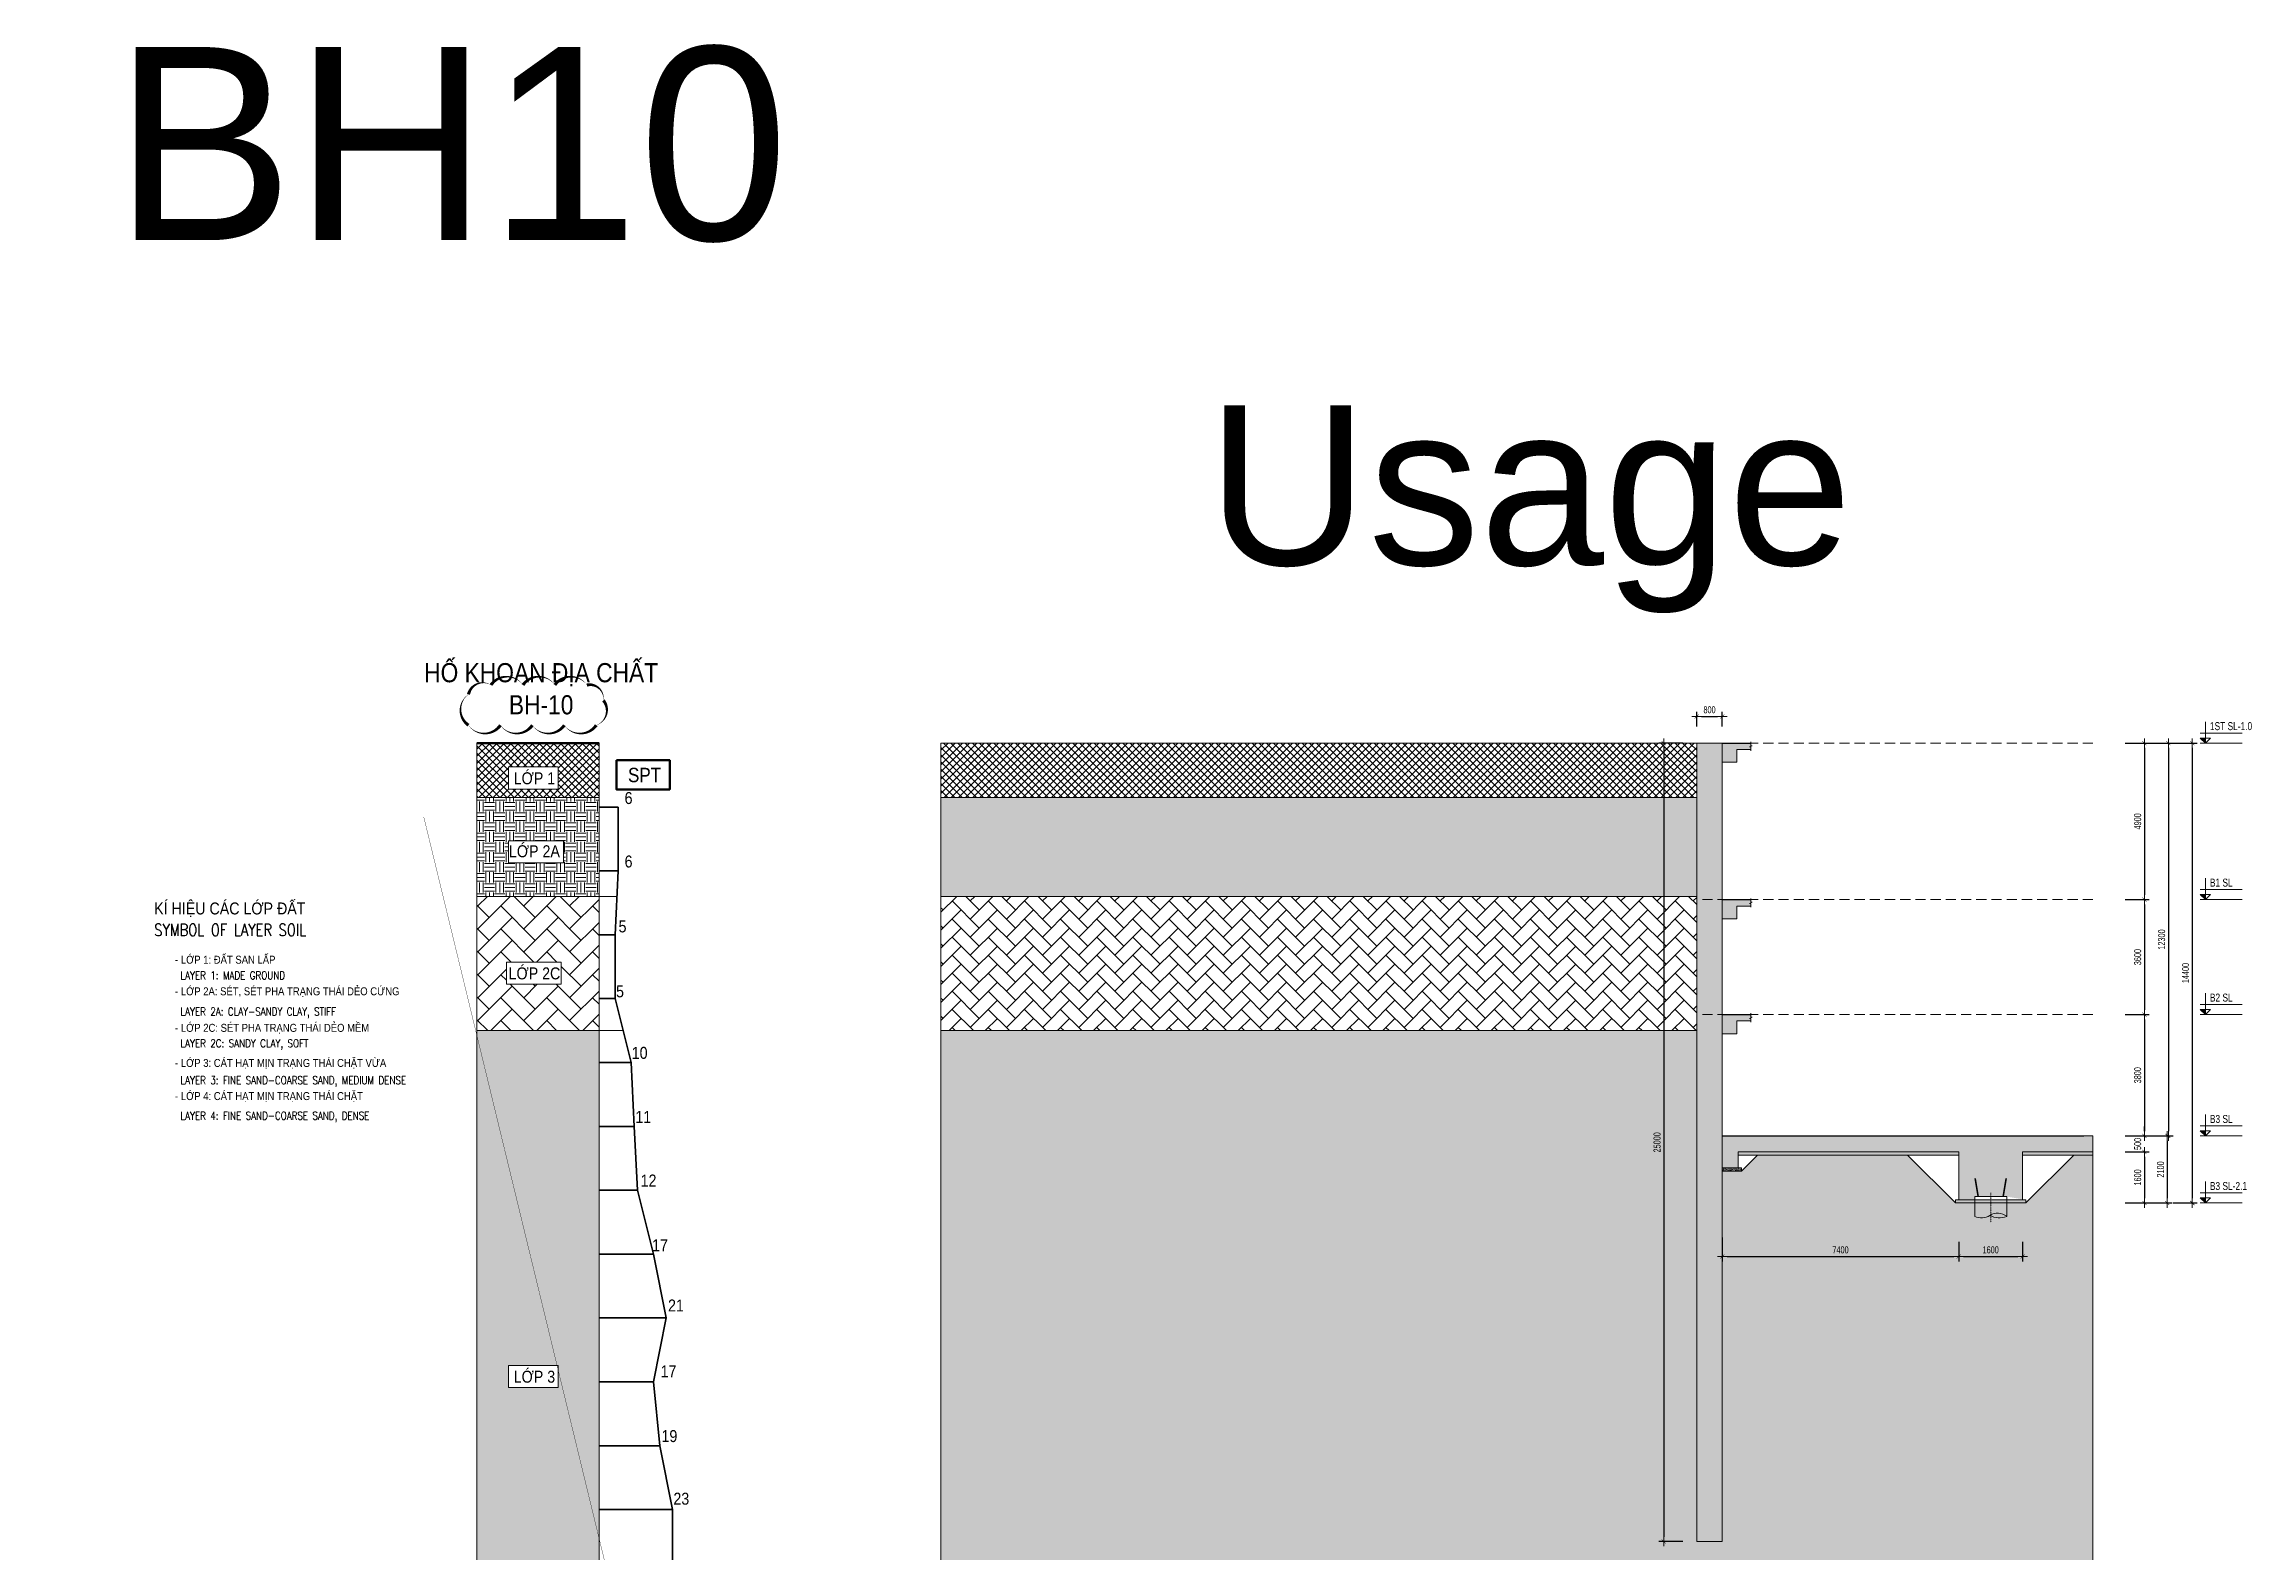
# Model space of a CAD drawing. Header units: millimetres. Extents: x -383953 to 676589, y -101685 to 196247.
# Drawn here: x 190989 to 260088, y 149035 to 196247 of the extents above; entities that cross this region are included whole.
import ezdxf
from ezdxf.enums import TextEntityAlignment as Align

# ---------------------------------------------------------------- set-up
doc = ezdxf.new("R2010")
doc.units = ezdxf.units.MM
doc.linetypes.add('CENTER2', pattern=[1.125, 0.75, -0.125, 0.125, -0.125])
doc.linetypes.add('HIDDEN', pattern=[9.525, 6.35, -3.175])
doc.layers.get('0').update_dxf_attribs({"lineweight": 20})
doc.layers.get('Defpoints').update_dxf_attribs({"color": 151, "lineweight": 9})
for name, color, linetype, lineweight in [('KC-TRUC', 5, 'CENTER2', 18), ('NDC_S_ANNO', 7, 'Continuous', 20), ('NDC_S_CONTINUOUS', 3, 'Continuous', 20), ('NDC_S_DIM', 1, 'Continuous', 15), ('NDC_S_ENG TEXT', 2, 'Continuous', 20), ('NDC_S_FOUNDATION NAME', 7, 'Continuous', 20), ('NDC_S_HATCH MATERIAL', 8, 'Continuous', 13), ('NDC_S_LEVEL TEXT', 7, 'Continuous', 20), ('NDC_S_REBAR', 4, 'Continuous', 35), ('NDC_S_SLAB', 2, 'Continuous', 20), ('NDC_S_TEXT SYMBOL', 7, 'Continuous', 20), ('NDC_S_VN TEXT', 7, 'Continuous', 20), ('NDC_S_VN TITLE', 6, 'Continuous', 35)]:
    doc.layers.add(name, color=color, linetype=linetype, lineweight=lineweight)
doc.layers.add('X-SEC-2$0$A-CON', color=2, linetype='Continuous')
doc.layers.add('건축', color=8, linetype='Continuous')
doc.styles.add('ARIAL', font='arial.ttf', dxfattribs={"width": 0.8})
doc.styles.add('NDC_ANNO', font='', dxfattribs={"width": 0.8})
doc.styles.add('NDC_ARIAL', font='arial.ttf', dxfattribs={"width": 0.85})
doc.styles.add('NDC_DIM', font='', dxfattribs={"width": 0.75})
doc.styles.add('NDC_EN TXT', font='romans.shx', dxfattribs={"width": 0.8})
doc.styles.get('NDC_ANNO').set_extended_font_data('Dotum')
doc.styles.get('NDC_DIM').set_extended_font_data('Dotum')
doc.dimstyles.new('NDC_dim_100', dxfattribs={"dimscale": 100, "dimtxt": 2.2, "dimasz": 1.5, "dimexe": 1.5, "dimexo": 2.5, "dimgap": 1, "dimtad": 1, "dimdec": 0, "dimzin": 0, "dimdsep": 46, "dimtxsty": 'NDC_DIM', "dimblk": 'DIMMARK', "dimcen": 0.09, "dimdle": 1.2, "dimclrd": 1, "dimclre": 1, "dimclrt": 3, "dimadec": 0, "dimazin": 0, "dimtfac": 1, "dimtdec": 0, "dimtix": 1, "dimtofl": 0, "dimtmove": 0, "dimatfit": 3, "dimfxl": 6, "dimfxlon": 1, "dimtolj": 1, "dimtzin": 0, "dimarcsym": 0})

# ---------------------------------------------------------------- blocks, each defined once
blk = doc.blocks.new('DIMMARK')
at = {"layer": 'NDC_S_DIM', "color": 1}
blk.add_line((-1.5, 0), (1, 0), dxfattribs=at)
at = {"layer": 'NDC_S_DIM', "color": 2, "const_width": 0.1}
blk.add_lwpolyline([(-0.42, -0.42), (0.42, 0.42)], dxfattribs=at)
blk = doc.blocks.new('*D408')
at = {"layer": 'Defpoints', "color": 0, "ltscale": 100, "transparency": 16777216}
for p in [(255806, 169459), (255806, 165859), (256725, 165859, 0)]:
    blk.add_point(p, dxfattribs=at)
at = {"layer": 'NDC_S_CONTINUOUS', "color": 1, "lineweight": -2, "ltscale": 100, "transparency": 16777216}
for p, q in [((256125, 169459, 0), (256875, 169459, 0)), ((256725, 169309, 0), (256725, 166009, 0)), ((256125, 165859, 0), (256875, 165859, 0))]:
    blk.add_line(p, q, dxfattribs=at)
at = {"layer": 'NDC_S_CONTINUOUS', "color": 1, "lineweight": -2, "ltscale": 100, "transparency": 16777216, "xscale": 150, "yscale": 150, "zscale": 150}
for p, rotation in [((256725, 169459, 0), 90), ((256725, 165859, 0), 270)]:
    blk.add_blockref('DIMMARK', p, dxfattribs=dict(at, rotation=rotation))
at = {"layer": 'NDC_S_CONTINUOUS', "color": 3, "ltscale": 100, "transparency": 16777216, "insert": (256515, 167659, 0), "char_height": 220, "attachment_point": 5, "rotation": 90, "style": 'NDC_DIM'}
blk.add_mtext('\\A1;3600', dxfattribs=at)
blk = doc.blocks.new('*D409')
at = {"layer": 'Defpoints', "color": 0, "ltscale": 100, "transparency": 16777216}
for p in [(255806, 165859), (255806, 162059), (256725, 162059, 0)]:
    blk.add_point(p, dxfattribs=at)
at = {"layer": 'NDC_S_CONTINUOUS', "color": 1, "lineweight": -2, "ltscale": 100, "transparency": 16777216}
for p, q in [((256125, 165859, 0), (256875, 165859, 0)), ((256725, 165709, 0), (256725, 162209, 0)), ((256125, 162059, 0), (256875, 162059, 0))]:
    blk.add_line(p, q, dxfattribs=at)
at = {"layer": 'NDC_S_CONTINUOUS', "color": 1, "lineweight": -2, "ltscale": 100, "transparency": 16777216, "xscale": 150, "yscale": 150, "zscale": 150}
for p, rotation in [((256725, 165859, 0), 90), ((256725, 162059, 0), 270)]:
    blk.add_blockref('DIMMARK', p, dxfattribs=dict(at, rotation=rotation))
at = {"layer": 'NDC_S_CONTINUOUS', "color": 3, "ltscale": 100, "transparency": 16777216, "insert": (256515, 163959, 0), "char_height": 220, "attachment_point": 5, "rotation": 90, "style": 'NDC_DIM'}
blk.add_mtext('\\A1;3800', dxfattribs=at)
blk = doc.blocks.new('*D410')
at = {"layer": 'Defpoints', "color": 0, "ltscale": 100, "transparency": 16777216}
for p in [(255806, 162059), (255806, 161559), (256725, 161559)]:
    blk.add_point(p, dxfattribs=at)
at = {"layer": 'NDC_S_CONTINUOUS', "color": 1, "lineweight": -2, "ltscale": 100, "transparency": 16777216}
for p, q in [((256125, 162059), (256875, 162059)), ((256725, 162209), (256725, 162359)), ((256125, 161559), (256875, 161559)), ((256725, 161409), (256725, 161259))]:
    blk.add_line(p, q, dxfattribs=at)
at = {"layer": 'NDC_S_CONTINUOUS', "color": 1, "lineweight": -2, "ltscale": 100, "transparency": 16777216, "xscale": 150, "yscale": 150, "zscale": 150}
for p, rotation in [((256725, 162059), 270), ((256725, 161559), 90)]:
    blk.add_blockref('DIMMARK', p, dxfattribs=dict(at, rotation=rotation))
at = {"layer": 'NDC_S_CONTINUOUS', "color": 3, "ltscale": 100, "transparency": 16777216, "insert": (256515, 161809), "char_height": 220, "attachment_point": 5, "rotation": 90, "style": 'NDC_DIM'}
blk.add_mtext('\\A1;500', dxfattribs=at)
blk = doc.blocks.new('kata_block_CT')
at = {"layer": 'NDC_S_ANNO'}
blk.add_hatch(color=3, dxfattribs=at).paths.add_polyline_path([(0, 1.6), (-1.61, 1.6), (0, 0)])
at = {"layer": 'NDC_S_ANNO', "ltscale": 50}
h = blk.add_hatch(dxfattribs=at)
h.set_pattern_fill('ANSI31', color=256, scale=1.406, style=0)
h.paths.add_polyline_path([(0, 1.6), (0, 0), (1.61, 1.6)])
for p, q in [((11.56, 0), (-1.64, 0)), ((-1.59, 3.14), (11.47, 3.14))]:
    blk.add_line(p, q, dxfattribs=at)
at = {"layer": 'NDC_S_ANNO', "color": 8, "ltscale": 50}
blk.add_lwpolyline([(0, 0), (-1.61, 1.6), (0, 1.6)], dxfattribs=at)
at = {"layer": 'NDC_S_ANNO', "ltscale": 50}
for points in [[(0, 0), (-1.61, 1.6), (0, 1.6)], [(0, 6.69), (0, 0)], [(0, 0), (1.61, 1.6), (0, 1.6)]]:
    blk.add_lwpolyline(points, dxfattribs=at)
at = {"layer": 'NDC_S_TEXT SYMBOL', "color": 3, "style": 'NDC_ANNO', "width": 0.8}
blk.add_attdef('CT', (1.41, 4.07), '', height=2.5, dxfattribs=at)
blk = doc.blocks.new('*D411')
at = {"layer": 'Defpoints', "color": 0, "ltscale": 100, "transparency": 16777216}
for p in [(255806, 174359), (255806, 169459), (256725, 169459)]:
    blk.add_point(p, dxfattribs=at)
at = {"layer": 'NDC_S_CONTINUOUS', "color": 1, "lineweight": -2, "ltscale": 100, "transparency": 16777216}
for p, q in [((256125, 174359), (256875, 174359)), ((256725, 174209), (256725, 169609)), ((256125, 169459), (256875, 169459))]:
    blk.add_line(p, q, dxfattribs=at)
at = {"layer": 'NDC_S_CONTINUOUS', "color": 1, "lineweight": -2, "ltscale": 100, "transparency": 16777216, "xscale": 150, "yscale": 150, "zscale": 150}
for p, rotation in [((256725, 174359), 90), ((256725, 169459), 270)]:
    blk.add_blockref('DIMMARK', p, dxfattribs=dict(at, rotation=rotation))
at = {"layer": 'NDC_S_CONTINUOUS', "color": 3, "ltscale": 100, "transparency": 16777216, "insert": (256515, 171909), "char_height": 220, "attachment_point": 5, "rotation": 90, "style": 'NDC_DIM'}
blk.add_mtext('\\A1;4900', dxfattribs=at)
blk = doc.blocks.new('*D412')
at = {"layer": 'Defpoints', "color": 0, "ltscale": 100, "transparency": 16777216}
for p in [(255806, 174359), (255806, 162059), (257475, 162059)]:
    blk.add_point(p, dxfattribs=at)
at = {"layer": 'NDC_S_CONTINUOUS', "color": 1, "lineweight": -2, "ltscale": 100, "transparency": 16777216}
for p, q in [((256875, 174359), (257625, 174359)), ((257475, 174209), (257475, 162209)), ((256875, 162059), (257625, 162059))]:
    blk.add_line(p, q, dxfattribs=at)
at = {"layer": 'NDC_S_CONTINUOUS', "color": 1, "lineweight": -2, "ltscale": 100, "transparency": 16777216, "xscale": 150, "yscale": 150, "zscale": 150}
for p, rotation in [((257475, 174359), 90), ((257475, 162059), 270)]:
    blk.add_blockref('DIMMARK', p, dxfattribs=dict(at, rotation=rotation))
at = {"layer": 'NDC_S_CONTINUOUS', "color": 3, "ltscale": 100, "transparency": 16777216, "insert": (257265, 168209), "char_height": 220, "attachment_point": 5, "rotation": 90, "style": 'NDC_DIM'}
blk.add_mtext('\\A1;12300', dxfattribs=at)
blk = doc.blocks.new('*D413')
at = {"layer": 'Defpoints', "color": 0, "ltscale": 100, "transparency": 16777216}
for p in [(255806, 161559), (255806, 159959), (256725, 159959)]:
    blk.add_point(p, dxfattribs=at)
at = {"layer": 'NDC_S_CONTINUOUS', "color": 1, "lineweight": -2, "ltscale": 100, "transparency": 16777216}
for p, q in [((256125, 161559), (256875, 161559)), ((256725, 161409), (256725, 160109)), ((256125, 159959), (256875, 159959))]:
    blk.add_line(p, q, dxfattribs=at)
at = {"layer": 'NDC_S_CONTINUOUS', "color": 1, "lineweight": -2, "ltscale": 100, "transparency": 16777216, "xscale": 150, "yscale": 150, "zscale": 150}
for p, rotation in [((256725, 161559), 90), ((256725, 159959), 270)]:
    blk.add_blockref('DIMMARK', p, dxfattribs=dict(at, rotation=rotation))
at = {"layer": 'NDC_S_CONTINUOUS', "color": 3, "ltscale": 100, "transparency": 16777216, "insert": (256515, 160759), "char_height": 220, "attachment_point": 5, "rotation": 90, "style": 'NDC_DIM'}
blk.add_mtext('\\A1;1600', dxfattribs=at)
blk = doc.blocks.new('*D414')
at = {"layer": 'Defpoints', "color": 0, "ltscale": 100, "transparency": 16777216}
for p in [(255806, 162059), (255806, 159959), (257441, 159959)]:
    blk.add_point(p, dxfattribs=at)
at = {"layer": 'NDC_S_CONTINUOUS', "color": 1, "lineweight": -2, "ltscale": 100, "transparency": 16777216}
for p, q in [((256841, 162059), (257591, 162059)), ((257441, 161909), (257441, 160109)), ((256841, 159959), (257591, 159959))]:
    blk.add_line(p, q, dxfattribs=at)
at = {"layer": 'NDC_S_CONTINUOUS', "color": 1, "lineweight": -2, "ltscale": 100, "transparency": 16777216, "xscale": 150, "yscale": 150, "zscale": 150}
for p, rotation in [((257441, 162059), 90), ((257441, 159959), 270)]:
    blk.add_blockref('DIMMARK', p, dxfattribs=dict(at, rotation=rotation))
at = {"layer": 'NDC_S_CONTINUOUS', "color": 3, "ltscale": 100, "transparency": 16777216, "insert": (257231, 161009), "char_height": 220, "attachment_point": 5, "rotation": 90, "style": 'NDC_DIM'}
blk.add_mtext('\\A1;2100', dxfattribs=at)
blk = doc.blocks.new('*D415')
at = {"layer": 'Defpoints', "color": 0, "ltscale": 100, "transparency": 16777216}
for p in [(242714, 174359), (241682, 149359), (242714, 149359)]:
    blk.add_point(p, dxfattribs=at)
at = {"layer": 'NDC_S_CONTINUOUS', "color": 1, "lineweight": -2, "ltscale": 100, "transparency": 16777216}
for p, q in [((242282, 174359), (241532, 174359)), ((241682, 174209), (241682, 149509)), ((242282, 149359), (241532, 149359))]:
    blk.add_line(p, q, dxfattribs=at)
at = {"layer": 'NDC_S_CONTINUOUS', "color": 1, "lineweight": -2, "ltscale": 100, "transparency": 16777216, "xscale": 150, "yscale": 150, "zscale": 150}
for p, rotation in [((241682, 174359), 90), ((241682, 149359), 270)]:
    blk.add_blockref('DIMMARK', p, dxfattribs=dict(at, rotation=rotation))
at = {"layer": 'NDC_S_CONTINUOUS', "color": 3, "ltscale": 100, "transparency": 16777216, "insert": (241472, 161859), "char_height": 220, "attachment_point": 5, "rotation": 90, "style": 'NDC_DIM'}
blk.add_mtext('\\A1;25000', dxfattribs=at)
blk = doc.blocks.new('*D416')
at = {"layer": 'Defpoints', "color": 0, "ltscale": 100, "transparency": 16777216}
for p in [(243514, 175193), (242714, 174627), (243514, 174627)]:
    blk.add_point(p, dxfattribs=at)
at = {"layer": 'NDC_S_CONTINUOUS', "color": 1, "lineweight": -2, "ltscale": 100, "transparency": 16777216}
for p, q in [((242714, 174877), (242714, 175343)), ((242864, 175193), (243364, 175193)), ((243514, 174877), (243514, 175343))]:
    blk.add_line(p, q, dxfattribs=at)
at = {"layer": 'NDC_S_CONTINUOUS', "color": 1, "lineweight": -2, "ltscale": 100, "transparency": 16777216, "xscale": 150, "yscale": 150, "zscale": 150, "rotation": 180}
blk.add_blockref('DIMMARK', (242714, 175193), dxfattribs=at)
at = {"layer": 'NDC_S_CONTINUOUS', "color": 1, "lineweight": -2, "ltscale": 100, "transparency": 16777216, "xscale": 150, "yscale": 150, "zscale": 150}
blk.add_blockref('DIMMARK', (243514, 175193), dxfattribs=at)
at = {"layer": 'NDC_S_CONTINUOUS', "color": 3, "ltscale": 100, "transparency": 16777216, "insert": (243114, 175403), "char_height": 220, "attachment_point": 5, "style": 'NDC_DIM'}
blk.add_mtext('\\A1;800', dxfattribs=at)
blk = doc.blocks.new('*D417')
at = {"layer": 'Defpoints', "color": 0, "ltscale": 100, "transparency": 16777216}
for p in [(243514, 159498), (250914, 158998), (250914, 158281)]:
    blk.add_point(p, dxfattribs=at)
at = {"layer": 'NDC_S_CONTINUOUS', "color": 1, "lineweight": -2, "ltscale": 100, "transparency": 16777216}
for p, q in [((243514, 158881), (243514, 158131)), ((243664, 158281), (250764, 158281)), ((250914, 158748), (250914, 158131))]:
    blk.add_line(p, q, dxfattribs=at)
at = {"layer": 'NDC_S_CONTINUOUS', "color": 1, "lineweight": -2, "ltscale": 100, "transparency": 16777216, "xscale": 150, "yscale": 150, "zscale": 150, "rotation": 180}
blk.add_blockref('DIMMARK', (243514, 158281), dxfattribs=at)
at = {"layer": 'NDC_S_CONTINUOUS', "color": 1, "lineweight": -2, "ltscale": 100, "transparency": 16777216, "xscale": 150, "yscale": 150, "zscale": 150}
blk.add_blockref('DIMMARK', (250914, 158281), dxfattribs=at)
at = {"layer": 'NDC_S_CONTINUOUS', "color": 3, "ltscale": 100, "transparency": 16777216, "insert": (247214, 158491), "char_height": 220, "attachment_point": 5, "style": 'NDC_DIM'}
blk.add_mtext('\\A1;7400', dxfattribs=at)
blk = doc.blocks.new('*D418')
at = {"layer": 'Defpoints', "color": 0, "ltscale": 100, "transparency": 16777216}
for p in [(250914, 158998), (252914, 158998), (252914, 158281)]:
    blk.add_point(p, dxfattribs=at)
at = {"layer": 'NDC_S_CONTINUOUS', "color": 1, "lineweight": -2, "ltscale": 100, "transparency": 16777216}
for p, q in [((250914, 158748), (250914, 158131)), ((251064, 158281), (252764, 158281)), ((252914, 158748), (252914, 158131))]:
    blk.add_line(p, q, dxfattribs=at)
at = {"layer": 'NDC_S_CONTINUOUS', "color": 1, "lineweight": -2, "ltscale": 100, "transparency": 16777216, "xscale": 150, "yscale": 150, "zscale": 150, "rotation": 180}
blk.add_blockref('DIMMARK', (250914, 158281), dxfattribs=at)
at = {"layer": 'NDC_S_CONTINUOUS', "color": 1, "lineweight": -2, "ltscale": 100, "transparency": 16777216, "xscale": 150, "yscale": 150, "zscale": 150}
blk.add_blockref('DIMMARK', (252914, 158281), dxfattribs=at)
at = {"layer": 'NDC_S_CONTINUOUS', "color": 3, "ltscale": 100, "transparency": 16777216, "insert": (251914, 158491), "char_height": 220, "attachment_point": 5, "style": 'NDC_DIM'}
blk.add_mtext('\\A1;1600', dxfattribs=at)
blk = doc.blocks.new('*D419')
at = {"layer": 'Defpoints', "color": 0, "ltscale": 100, "transparency": 16777216}
for p in [(255806, 174359), (255806, 159959), (258225, 159959)]:
    blk.add_point(p, dxfattribs=at)
at = {"layer": 'NDC_S_CONTINUOUS', "color": 1, "lineweight": -2, "ltscale": 100, "transparency": 16777216}
for p, q in [((257625, 174359), (258375, 174359)), ((258225, 174209), (258225, 160109)), ((257625, 159959), (258375, 159959))]:
    blk.add_line(p, q, dxfattribs=at)
at = {"layer": 'NDC_S_CONTINUOUS', "color": 1, "lineweight": -2, "ltscale": 100, "transparency": 16777216, "xscale": 150, "yscale": 150, "zscale": 150}
for p, rotation in [((258225, 174359), 90), ((258225, 159959), 270)]:
    blk.add_blockref('DIMMARK', p, dxfattribs=dict(at, rotation=rotation))
at = {"layer": 'NDC_S_CONTINUOUS', "color": 3, "ltscale": 100, "transparency": 16777216, "insert": (258015, 167159), "char_height": 220, "attachment_point": 5, "rotation": 90, "style": 'NDC_DIM'}
blk.add_mtext('\\A1;14400', dxfattribs=at)
blk = doc.blocks.new('*U353')
at = {"layer": 'KC-TRUC', "ltscale": 0.05}
blk.add_line((0, 264), (0, -1027), dxfattribs=at)
at = {"layer": 'NDC_S_HATCH MATERIAL'}
blk.add_lwpolyline([(700, -766), (700, 99), (-700, 99), (-700, -766)], dxfattribs=at)
for centre, major_axis, start_param, end_param in [((-405, -131), (-495, 495), 1.921341, 2.912184), ((303, -1269), (-454, 454), -1.452433, -0.227584), ((376, 67), (632, 632), 3.446929, 4.297833)]:
    blk.add_ellipse(centre, major_axis=major_axis, ratio=1, start_param=start_param, end_param=end_param, dxfattribs=at)
at = {"layer": 'NDC_S_REBAR', "linetype": 'HIDDEN', "ltscale": 200}
for p, q in [((-682, 889), (-550, 100)), ((550, 100), (682, 889))]:
    blk.add_line(p, q, dxfattribs=at)

msp = doc.modelspace()

# ---------------------------------------------------------------- hatches: boundary and pattern name
at = {"layer": 'NDC_S_HATCH MATERIAL'}
h = msp.add_hatch(dxfattribs=at)
h.set_pattern_fill('ANSI37', color=256, scale=50)
h.set_pattern_definition([(45, (375545.89, 440823.3), (-112.2532, 112.2532), []), (135, (375545.89, 440823.3), (-112.2532, -112.2532), [])])
h.paths.add_polyline_path([(204534.8, 174358.8), (204534.8, 172658.8), (208358.4, 172658.8), (208358.4, 174358.8)])
h.paths.add_polyline_path([(205520.2, 173612.3), (207077, 173612.3), (207077, 172919.6), (205520.2, 172919.6)], flags=16)
h.paths.add_polyline_path([(205566.9, 172947.3), (207102.8, 172947.3), (207102.8, 173661.3), (205566.9, 173661.3)], flags=24)
h = msp.add_hatch(dxfattribs=at)
h.set_pattern_fill('ANSI37', color=256, scale=50)
h.set_pattern_definition([(45, (212365.18, 433031.87), (-112.2532, 112.2532), []), (135, (212365.18, 433031.87), (-112.2532, -112.2532), [])])
h.paths.add_polyline_path([(219057.7, 174358.8), (219057.7, 172658.7), (242714.4, 172658.7), (242714.4, 174358.8)])
h = msp.add_hatch(dxfattribs=at)
h.set_pattern_fill('BT-01', color=256, scale=50, pattern_type=2)
h.set_pattern_definition([(50, (274280.18, -757207.56), (358.63009, -31.37607), [37.5, -412.5]), (355, (274280.18, -757207.56), (-69.37567, 376.09607), [30, -330]), (100.4514, (274310.06, -757210.17), (289.25469, 344.71977), [31.8701, -350.57106]), (46.1842, (274280.18, -757107.56), (533.62052, -82.7595), [56.25, -618.75]), (96.6356, (274324.64, -757114.45), (467.33135, 487.05894), [47.80514, -525.8565]), (351.1842, (274280.2, -757107.56), (467.33097, 487.0593), [45, -495]), (21, (274330.18, -757132.56), (298.45353, -201.309445), [37.5, -412.5]), (326, (274330.18, -757132.56), (121.65767, 362.57502), [30, -330]), (71.4514, (274355.05, -757149.33), (420.11131, 161.26525), [31.8701, -350.57106]), (37.5, (274280.18, -757207.56), (6.079928, 166.446927), [0, -326, 0, -335, 0, -331.25]), (7.5, (274280.18, -757207.56), (131.53477, 197.205856), [0, -191, 0, -318.5, 0, -126.25]), (327.5, (274168.68, -757207.56), (266.911218, -11.277436), [0, -125, 0, -390, 0, -517.5]), (317.5, (274118.68, -757207.56), (291.593085, 50.05249), [0, -162.5, 0, -259, 0, -367.5]), (45, (274280.18, -757207.56), (-150.26019, 150.26019), []), (45, (274280.18, -757146.3), (-150.26019, 150.26019), [])])
h.paths.add_polyline_path([(242714.4, 149358.8), (243514.4, 149358.8), (243514.4, 174358.8), (242714.4, 174358.8)])
h = msp.add_hatch(dxfattribs=at)
h.set_pattern_fill('BT-01', color=256, scale=50, pattern_type=2)
h.set_pattern_definition([(50, (223175.8, 433031.87), (358.6301, -31.37607), [37.5, -412.5]), (355, (223175.8, 433031.87), (-69.37567, 376.09607), [30, -330]), (100.4514, (223205.7, 433029.26), (289.2547, 344.71977), [31.8701, -350.57106]), (46.1842, (223175.8, 433131.87), (533.6205, -82.7595), [56.25, -618.75]), (96.6356, (223220.3, 433125), (467.3314, 487.0589), [47.8051, -525.8565]), (351.1842, (223175.8, 433131.87), (467.331, 487.0593), [45, -495]), (21, (223225.8, 433106.87), (298.45353, -201.30945), [37.5, -412.5]), (326, (223225.8, 433106.87), (121.65767, 362.575), [30, -330]), (71.4514, (223250.7, 433090.1), (420.1113, 161.26525), [31.8701, -350.57106]), (37.5, (223175.81, 433031.87), (6.07993, 166.446927), [0, -326, 0, -335, 0, -331.25]), (7.5, (223175.81, 433031.87), (131.53477, 197.20586), [0, -191, 0, -318.5, 0, -126.25]), (327.5, (223064.31, 433031.87), (266.91122, -11.277436), [0, -125, 0, -390, 0, -517.5]), (317.5, (223014.31, 433031.87), (291.59308, 50.0525), [0, -162.5, 0, -259, 0, -367.5]), (45, (223175.81, 433031.87), (-150.26019, 150.26019), []), (45, (223175.81, 433093.12), (-150.26019, 150.26019), [])])
h.paths.add_polyline_path([(243964.4, 169258.8), (244408.7, 169258.8), (244408.7, 169338.8), (244368.7, 169338.8), (244448.7, 169378.8), (244408.7, 169378.8), (244408.7, 169458.8), (243514.4, 169458.8), (243514.4, 168858.8), (243964.4, 168858.8)])
h.paths.add_polyline_path([(243964.4, 174158.8), (244408.7, 174158.8), (244408.7, 174238.8), (244368.7, 174238.8), (244448.7, 174278.8), (244408.7, 174278.8), (244408.7, 174358.8), (243514.4, 174358.8), (243514.4, 173758.8), (243964.4, 173758.8)])
h.paths.add_polyline_path([(243964.4, 165658.8), (244408.7, 165658.8), (244408.7, 165738.8), (244368.7, 165738.8), (244448.7, 165778.8), (244408.7, 165778.8), (244408.7, 165858.8), (243514.4, 165858.8), (243514.4, 165258.8), (243964.4, 165258.8)])
h = msp.add_hatch(dxfattribs=at)
h.set_pattern_fill('EARTH', color=256, scale=50, angle=90)
h.set_pattern_definition([(90, (375545.9, 440823.3), (-317.5, 317.5), [317.5, -317.5]), (90, (375426.83, 440823.3), (-317.5, 317.5), [317.5, -317.5]), (90, (375307.76, 440823.3), (-317.5, 317.5), [317.5, -317.5]), (180, (375268.08, 440862.98), (-317.5, -317.5), [317.5, -317.5]), (180, (375268.08, 440982.05), (-317.5, -317.5), [317.5, -317.5]), (180, (375268.08, 441101.1), (-317.5, -317.5), [317.5, -317.5])])
h.paths.add_polyline_path([(204534.8, 172658.8), (204534.8, 169558.8), (208358.4, 169558.8), (208358.4, 172658.8)])
h.paths.add_polyline_path([(207245.6, 171300.4), (207245.6, 170607.6), (205520.2, 170607.6), (205520.2, 171300.4)], flags=16)
h.paths.add_polyline_path([(205418.1, 170662), (207251.6, 170662), (207251.6, 171376.1), (205418.1, 171376.1)], flags=24)
h = msp.add_hatch(dxfattribs=at)
h.set_pattern_fill('EARTH', color=256, scale=50, angle=90)
h.set_pattern_definition([(90, (212365.18, 433031.87), (-317.5, 317.5), [317.5, -317.5]), (90, (212246.1, 433031.87), (-317.5, 317.5), [317.5, -317.5]), (90, (212127.05, 433031.87), (-317.5, 317.5), [317.5, -317.5]), (180, (212087.36, 433071.56), (-317.5, -317.5), [317.5, -317.5]), (180, (212087.36, 433190.62), (-317.5, -317.5), [317.5, -317.5]), (180, (212087.36, 433309.68), (-317.5, -317.5), [317.5, -317.5])])
h.paths.add_polyline_path([(219057.7, 172658.7), (219057.7, 169558.7), (242714.4, 169558.7), (242714.4, 172658.7)])
h = msp.add_hatch(dxfattribs=at)
h.set_pattern_fill('AR-HBONE', color=256, scale=5)
h.set_pattern_definition([(45, (375545.9, 440823.3), (0, 718.4205), [1524, -508]), (135, (375905.1, 441182.5), (7e-14, 718.4205), [1524, -508])])
h.paths.add_polyline_path([(204534.8, 169558.8), (204534.9, 165358.8), (208358.4, 165358.8), (208358.4, 169558.8)])
h.paths.add_polyline_path([(207174.2, 167502.9), (207174.2, 166810.2), (205454.8, 166810.2), (205454.8, 167502.9)], flags=16)
h.paths.add_polyline_path([(205406.1, 166837.8), (207263.5, 166837.8), (207263.5, 167551.9), (205406.1, 167551.9)], flags=24)
h = msp.add_hatch(dxfattribs=at)
h.set_pattern_fill('AR-HBONE', color=256, scale=100)
h.set_pattern_definition([(45, (274280.18, -758307.56), (0, 565.68542), [1200, -400]), (135, (274563, -758024.7), (4e-14, 565.68542), [1200, -400])])
h.paths.add_polyline_path([(242714.4, 169558.7), (219057.7, 169558.7), (219057.7, 165358.7), (242714.4, 165358.7)])
h = msp.add_hatch(dxfattribs=at)
h.set_pattern_fill('AR-SAND', color=256, scale=100)
h.set_pattern_definition([(37.5, (799700.11, -441558.42), (-6.299336, 192.682377), [0, -152, 0, -170, 0, -162.5]), (7.5, (799700.11, -441558.42), (176.97767, 282.21461), [0, -82, 0, -137, 0, -52.5]), (327.5, (799577.11, -441558.42), (311.414186, 0.565905), [0, -50, 0, -180, 0, -235]), (317.5, (799577.11, -441558.42), (300.61266, 87.76756), [0, -25, 0, -118, 0, -135])])
h.paths.add_polyline_path([(208358.4, 165358.8), (204534.8, 165358.8), (204534.8, 142358.8), (208358.4, 142358.8)])
h.paths.add_polyline_path([(207077, 154874.2), (207077, 154181.5), (205520.2, 154181.5), (205520.2, 154874.2)], flags=16)
h = msp.add_hatch(dxfattribs=at)
h.set_pattern_fill('AR-SAND', color=256, scale=15)
h.set_pattern_definition([(37.5, (212365.2, 433031.9), (-24.0005, 734.1199), [0, -579.12, 0, -647.7, 0, -619.125]), (7.5, (212365.2, 433031.9), (674.285, 1075.2377), [0, -312.42, 0, -521.97, 0, -200.025]), (327.5, (211896.55, 433031.9), (1186.4886, 2.1558), [0, -190.5, 0, -685.8, 0, -895.35]), (317.5, (211896.5, 433031.9), (1145.3347, 334.394), [0, -95.25, 0, -449.58, 0, -514.35])])
h.paths.add_polyline_path([(255114.4, 143787.8), (255114.4, 161458.8), (254514.4, 161458.8), (253014.4, 159958.8), (250814.4, 159958.8), (249314.4, 161458.8), (244614.4, 161458.8), (244114.4, 160958.8), (243514.4, 160958.8), (243514.4, 149358.8), (242714.4, 149358.8), (242714.4, 165358.7), (219057.7, 165358.7), (219057.7, 143787.8)])
h = msp.add_hatch(dxfattribs=at)
h.set_pattern_fill('BT-01', color=256, scale=50, pattern_type=2)
h.set_pattern_definition([(50, (290161.8, 433031.87), (358.6301, -31.37607), [37.5, -412.5]), (355, (290161.8, 433031.87), (-69.37567, 376.09607), [30, -330]), (100.4514, (290191.7, 433029.26), (289.2547, 344.71977), [31.8701, -350.57106]), (46.1842, (290161.8, 433131.87), (533.6205, -82.7595), [56.25, -618.75]), (96.6356, (290206.3, 433125), (467.3314, 487.0589), [47.8051, -525.8565]), (351.1842, (290161.8, 433131.87), (467.331, 487.0593), [45, -495]), (21, (290211.8, 433106.87), (298.45353, -201.30945), [37.5, -412.5]), (326, (290211.8, 433106.87), (121.65767, 362.575), [30, -330]), (71.4514, (290236.7, 433090.1), (420.1113, 161.26525), [31.8701, -350.57106]), (37.5, (290161.81, 433031.87), (6.07993, 166.446927), [0, -326, 0, -335, 0, -331.25]), (7.5, (290161.81, 433031.87), (131.53477, 197.20586), [0, -191, 0, -318.5, 0, -126.25]), (327.5, (290050.31, 433031.87), (266.91122, -11.277436), [0, -125, 0, -390, 0, -517.5]), (317.5, (290000.31, 433031.87), (291.59308, 50.0525), [0, -162.5, 0, -259, 0, -367.5]), (45, (290161.81, 433031.87), (-150.26019, 150.26019), []), (45, (290161.81, 433093.12), (-150.26019, 150.26019), [])])
h.paths.add_polyline_path([(243514.4, 162058.8), (243514.4, 161058.8), (244014.4, 161058.8), (244014.4, 161558.8), (250914.4, 161558.8), (250914.4, 160058.8), (251414.4, 160058.8), (251414.4, 160158.8), (252414.4, 160158.8), (252914.4, 160075.5), (252914.4, 161558.8), (255114.4, 161558.8), (255114.4, 162058.8), (252538.8, 162058.8)])
h.paths.add_polyline_path([(246565, 162041.6), (246565, 162575.9), (246235, 162575.9), (246235, 162041.6)], flags=9)
h = msp.add_hatch(dxfattribs=at)
h.set_pattern_fill('AR-SAND', color=256, scale=0.5)
h.set_pattern_definition([(37.5, (-291154.946, 432831.871), (-0.80001565, 24.47066187), [0, -19.304, 0, -21.59, 0, -20.6375]), (7.5, (-291154.946, 432831.87), (22.4761642, 35.841255), [0, -10.414, 0, -17.399, 0, -6.6675]), (327.5, (-291170.567, 432831.871), (39.5496185, 0.0718592), [0, -6.35, 0, -22.86, 0, -29.845]), (317.5, (-291170.567, 432831.87), (38.1778226, 11.1464662), [0, -3.175, 0, -14.986, 0, -17.145])])
h.paths.add_polyline_path([(244114.4, 161058.8), (244014.4, 161058.8), (243514.4, 161058.8), (243514.4, 160958.8), (244114.4, 160958.8)])
h = msp.add_hatch(dxfattribs=at)
h.set_pattern_fill('AR-SAND', color=256, scale=0.5)
h.set_pattern_definition([(37.5, (212365.176, 433031.871), (-0.8000156, 24.4706619), [0, -19.304, 0, -21.59, 0, -20.6375]), (7.5, (212365.176, 433031.87), (22.476164, 35.841255), [0, -10.414, 0, -17.399, 0, -6.6675]), (327.5, (212349.555, 433031.871), (39.5496185, 0.0718592), [0, -6.35, 0, -22.86, 0, -29.845]), (317.5, (212349.555, 433031.87), (38.1778226, 11.146466), [0, -3.175, 0, -14.986, 0, -17.145])])
h.paths.add_polyline_path([(250914.4, 161558.8), (244014.4, 161558.8), (244014.4, 161458.8), (249814.4, 161458.8), (250914.4, 161458.8)])
h.paths.add_polyline_path([(255114.4, 161558.8), (252914.4, 161558.8), (252914.4, 161458.8), (254238.8, 161458.8), (255114.4, 161458.8)])
h.paths.add_polyline_path([(253014.4, 160058.8), (250914.4, 160058.8), (250814.4, 160058.8), (250814.4, 159958.8), (253014.4, 159958.8)])

# ---------------------------------------------------------------- linework, layer by layer
at = {"layer": 'NDC_S_CONTINUOUS'}
for p, q in [((204535.4, 131158.9), (204534.8, 174358.9)), ((204534.8, 130858.8), (204534.8, 174358.9)), ((204534.8, 130858.9), (204534.8, 174358.9)), ((208358.4, 130858.8), (208358.4, 174358.8)), ((242714.4, 174358.8), (219057.7, 174358.8)), ((219057.7, 174358.8), (219057.7, 143787.8)), ((208358.4, 172658.8), (204534.8, 172658.8)), ((219057.7, 172658.7), (242714.4, 172658.7)), ((208358.4, 169558.8), (204534.8, 169558.8)), ((208358.4, 169558.8), (204534.8, 169558.8)), ((219057.7, 169558.7), (242714.4, 169558.7)), ((208358.4, 165358.8), (204534.8, 165358.8)), ((208358.4, 165358.8), (204534.8, 165358.8)), ((219057.7, 165358.7), (242714.4, 165358.7)), ((255114.4, 162058.8), (255114.4, 143787.8))]:
    msp.add_line(p, q, dxfattribs=at)
at = {"layer": 'NDC_S_CONTINUOUS', "lineweight": 100}
msp.add_line((204534.8, 174358.9), (208358.4, 174358.8), dxfattribs=at)
at = {"layer": 'NDC_S_CONTINUOUS', "color": 1}
for points in [[(244408.7, 174118.8), (244408.7, 174238.8), (244368.7, 174238.8), (244448.7, 174278.8), (244408.7, 174278.8), (244408.7, 174398.8)], [(244408.7, 165618.8), (244408.7, 165738.8), (244368.7, 165738.8), (244448.7, 165778.8), (244408.7, 165778.8), (244408.7, 165898.8)]]:
    msp.add_lwpolyline(points, dxfattribs=at)
at = {"layer": 'NDC_S_CONTINUOUS', "lineweight": 100}
msp.add_lwpolyline([(208899.5, 173823.1), (210569.9, 173823.1), (210569.9, 172911.1), (208899.5, 172911.1)], close=True, dxfattribs=at)
at = {"layer": 'NDC_S_CONTINUOUS', "color": 1, "elevation": 0}
msp.add_lwpolyline([(244408.7, 169218.8), (244408.7, 169338.8), (244368.7, 169338.8), (244448.7, 169378.8), (244408.7, 169378.8), (244408.7, 169498.8)], dxfattribs=at)
at = {"layer": 'NDC_S_DIM'}
msp.add_lwpolyline([(204270, 174920, 0, 100, 0.5205671), (205270, 174920, 0, 100, 0.5205671), (206270, 174920, 0, 100, 0.5205671), (207270, 174920, 0, 100, 0.5205671), (208270, 174920, 0, 100, 0.5205671), (208492.6, 175697.4, 0, 100, 0.5205671), (207974.5, 176179.3, 0, 100, 0.5205671), (206974.5, 176179.3, 0, 100, 0.5205671), (205974.5, 176179.3, 0, 100, 0.5205671), (204974.5, 176179.3, 0, 100, 0.5205671), (204270, 175883.8, 0, 100, 0.5205671)], format="xyseb", close=True, dxfattribs=at)
for points in [[(205520.2, 173612.3), (207077, 173612.3), (207077, 172919.6), (205520.2, 172919.6)], [(205520.2, 171300.4), (207245.6, 171300.4), (207245.6, 170607.6), (205520.2, 170607.6)], [(205454.8, 167502.9), (207174.2, 167502.9), (207174.2, 166810.2), (205454.8, 166810.2)], [(205520.2, 154874.2), (207077, 154874.2), (207077, 154181.5), (205520.2, 154181.5)]]:
    msp.add_lwpolyline(points, close=True, dxfattribs=at)
at = {"layer": 'NDC_S_DIM', "ltscale": 100, "const_width": 10}
msp.add_lwpolyline([(202870, 172050), (214590, 123800)], dxfattribs=at)
at = {"layer": 'NDC_S_ENG TEXT', "color": 1}
for p, q in [((208358.4, 169558.8), (208918.4, 169558.8)), ((208358.4, 165358.8), (209108.4, 165358.8))]:
    msp.add_line(p, q, dxfattribs=at)
at = {"layer": 'NDC_S_HATCH MATERIAL', "linetype": 'HIDDEN', "ltscale": 50}
for p, q in [((255114.4, 174358.8), (242714.4, 174358.8)), ((255114.4, 169458.8, 0), (242714.4, 169458.8, 0)), ((255114.4, 165858.8), (242714.4, 165858.8))]:
    msp.add_line(p, q, dxfattribs=at)
at = {"layer": 'NDC_S_REBAR', "color": 3}
for p, q in [((208358.4, 172358.8), (208958.4, 172358.8)), ((208958.4, 172358.8), (208958.4, 170358.8)), ((208358.4, 170358.8), (208958.4, 170358.8)), ((208958.4, 170358.8), (208858.4, 168358.8)), ((208358.4, 168358.8), (208858.4, 168358.8)), ((208858.4, 168358.8), (208858.4, 166358.8)), ((208358.4, 166358.8), (208858.4, 166358.8)), ((208858.4, 166358.8), (209358.4, 164358.8)), ((208358.4, 164358.8), (209358.4, 164358.8)), ((209358.4, 164358.8), (209458.4, 162358.8)), ((208358.4, 162358.8), (209458.4, 162358.8)), ((209458.4, 162358.8), (209558.4, 160358.8)), ((208358.4, 160358.8), (209558.4, 160358.8)), ((209558.4, 160358.8), (210058.4, 158358.8)), ((208358.4, 158358.8), (210058.4, 158358.8)), ((210058.4, 158358.8), (210458.4, 156358.8)), ((208358.4, 156358.8), (210458.4, 156358.8)), ((210458.4, 156358.8), (210058.4, 154358.8)), ((208358.4, 154358.8), (210058.4, 154358.8)), ((210058.4, 154358.8), (210258.4, 152358.8)), ((208358.4, 152358.8), (210258.4, 152358.8)), ((210258.4, 152358.8), (210658.4, 150358.8)), ((208358.4, 150358.8), (210658.4, 150358.8)), ((210658.4, 150358.8), (210658.4, 148358.8))]:
    msp.add_line(p, q, dxfattribs=at)
at = {"layer": 'NDC_S_SLAB', "ltscale": 500}
for p, q in [((243514.4, 174358.8), (244408.7, 174358.8)), ((243964.4, 174158.8), (244408.7, 174158.8)), ((243964.4, 174158.8), (243964.4, 173758.8)), ((243964.4, 173758.8), (243514.4, 173758.8)), ((243514.4, 169458.8, 0), (244408.7, 169458.8, 0)), ((243964.4, 168858.8, 0), (243514.4, 168858.8, 0)), ((243964.4, 169258.8, 0), (244408.7, 169258.8, 0)), ((243964.4, 169258.8, 0), (243964.4, 168858.8, 0)), ((243514.4, 165858.8), (244408.7, 165858.8)), ((243964.4, 165258.8), (243514.4, 165258.8)), ((243964.4, 165658.8), (244408.7, 165658.8)), ((243964.4, 165658.8), (243964.4, 165258.8)), ((243514.4, 162058.8), (252538.8, 162058.8)), ((244014.4, 161058.8), (243514.4, 161058.8)), ((244014.4, 161558.8), (250914.4, 161558.8)), ((252914.4, 161558.8), (255114.4, 161558.8)), ((244114.4, 160958.8), (243514.4, 160958.8))]:
    msp.add_line(p, q, dxfattribs=at)
at = {"layer": 'NDC_S_SLAB', "ltscale": 100}
for p, q in [((252538.8, 162058.8), (255114.4, 162058.8)), ((244014.4, 161058.8), (244014.4, 161558.8)), ((244014.4, 161458.8), (250914.4, 161458.8)), ((244014.4, 161458.8), (249814.4, 161458.8)), ((244014.4, 161058.8), (244114.4, 161058.8)), ((244114.4, 160958.8), (244614.4, 161458.8)), ((244114.4, 160958.8), (244614.4, 161458.8)), ((244114.4, 160958.8), (244114.4, 161058.8)), ((244614.4, 161458.8), (249314.4, 161458.8)), ((249314.4, 161458.8), (250814.4, 159958.8)), ((252914.4, 161458.8), (254238.8, 161458.8)), ((254514.4, 161458.8), (253014.4, 159958.8)), ((254014.4, 161458.8), (255114.4, 161458.8)), ((254014.4, 161458.8), (255114.4, 161458.8)), ((250814.4, 159958.8), (253014.4, 159958.8)), ((250814.4, 159958.8), (253014.4, 159958.8))]:
    msp.add_line(p, q, dxfattribs=at)
at = {"layer": 'NDC_S_SLAB', "ltscale": 500}
for points in [[(243514.4, 174358.8), (243514.4, 174358.8), (242714.4, 174358.8), (242714.4, 149358.8), (243514.4, 149358.8), (243514.4, 174358.8)], [(250914.4, 160058.8), (250914.4, 161558.8)], [(252914.4, 160058.8), (252914.4, 161558.8)], [(253014.4, 159958.8), (250814.4, 159958.8), (250814.4, 160058.8), (250914.4, 160058.8), (253014.4, 160058.8), (253014.4, 159958.8)]]:
    msp.add_lwpolyline(points, dxfattribs=at)
at = {"layer": 'X-SEC-2$0$A-CON', "color": 1}
msp.add_line((243514.4, 162058.8), (254825.8, 162058.8), dxfattribs=at)
at = {"layer": '건축'}
for p, q in [((243514.4, 174358.8), (244408.7, 174358.8)), ((243514.4, 169458.8, 0), (244408.7, 169458.8, 0)), ((243514.4, 165858.8), (244408.7, 165858.8))]:
    msp.add_line(p, q, dxfattribs=at)

# ---------------------------------------------------------------- block references
at = {"xscale": 0.7142857142857143, "yscale": 0.7142857142857143, "zscale": 0.7142857142857143}
msp.add_blockref('*U353', (251914.4, 160088.2), dxfattribs=at)
at = {"layer": 'NDC_S_VN TEXT', "xscale": 100, "yscale": 100, "zscale": 100}
for p, values in [((258633.8, 174358.8), {'CT': '1ST SL-1.0'}), ((258633.8, 169458.8), {'CT': 'B1 SL'}), ((258633.8, 165858.8), {'CT': 'B2 SL'}), ((258633.8, 162058.8), {'CT': 'B3 SL'}), ((258633.8, 159958.8), {'CT': 'B3 SL-2.1'})]:
    msp.add_blockref('kata_block_CT', p, dxfattribs=at).add_auto_attribs(values)

# ---------------------------------------------------------------- texts
at = {"color": 1, "style": 'ARIAL'}
msp.add_text('B-B  BH10', height=6046.62, dxfattribs=at).set_placement((174390, 190110))
at = {"color": 4, "style": 'ARIAL'}
msp.add_text('Usage', height=5000, dxfattribs=at).set_placement((227388, 179938.3))
at = {"layer": 'NDC_S_FOUNDATION NAME', "style": 'NDC_ARIAL', "width": 0.85}
msp.add_text('SPT', height=450, dxfattribs=at).set_placement((209781.3, 173361.1), align=Align.MIDDLE)
at = {"layer": 'NDC_S_LEVEL TEXT', "style": 'NDC_ARIAL', "width": 0.85}
for s, p in [('6', (209280.4, 172639.7)), ('6', (209280.4, 170652.5)), ('5', (209091.5, 168617.4)), ('5', (209012.5, 166583)), ('10', (209627.7, 164660.2)), ('11', (209740.5, 162653.6)), ('12', (209906.6, 160665.3)), ('17', (210264.4, 158633.9)), ('21', (210763.4, 156752.1)), ('17', (210531.4, 154685.5)), ('19', (210559.4, 152661)), ('23', (210932, 150700))]:
    msp.add_text(s, height=375, dxfattribs=at).set_placement(p, align=Align.MIDDLE)
at = {"layer": 'NDC_S_VN TEXT'}
for s, height, style, width, p in [('KÍ HIỆU CÁC LỚP ĐẤT', 375, 'NDC_ARIAL', 0.85, (194432, 169181.7)), ('SYMBOL OF LAYER SOIL', 375, 'NDC_EN TXT', 0.8, (194432, 168509.6)), ('- LỚP 1: ĐẤT SAN LẤP', 250, 'NDC_ARIAL', 0.85, (195086.7, 167577)), ('- LỚP 2A: SÉT, SÉT PHA TRẠNG THÁI DẺO CỨNG', 250, 'NDC_ARIAL', 0.85, (195086.7, 166587.9)), ('LAYER 1: MADE GROUND', 250, 'NDC_EN TXT', 0.8, (195255.6, 167086.2)), ('LAYER 2A: CLAY-SANDY CLAY, STIFF', 250, 'NDC_EN TXT', 0.8, (195255.6, 165952.4)), ('- LỚP 2C: SÉT PHA TRẠNG THÁI DẺO MỀM', 250, 'NDC_ARIAL', 0.85, (195086.7, 165443.7)), ('- LỚP 3: CÁT HẠT MỊN TRẠNG THÁI CHẶT VỪA', 250, 'NDC_ARIAL', 0.85, (195086.7, 164344.3)), ('LAYER 2C: SANDY CLAY, SOFT', 250, 'NDC_EN TXT', 0.8, (195255.6, 164958.4)), ('LAYER 3: FINE SAND-COARSE SAND, MEDIUM DENSE', 250, 'NDC_EN TXT', 0.8, (195255.6, 163801.8)), ('- LỚP 4: CÁT HẠT MỊN TRẠNG THÁI CHẶT ', 250, 'NDC_ARIAL', 0.85, (195086.7, 163307)), ('LAYER 4: FINE SAND-COARSE SAND, DENSE', 250, 'NDC_EN TXT', 0.8, (195255.6, 162693.1))]:
    msp.add_text(s, height=height, dxfattribs=dict(at, style=style, width=width)).set_placement(p, align=Align.MIDDLE_LEFT)
at = {"layer": 'NDC_S_VN TITLE', "style": 'NDC_ARIAL', "width": 0.85}
for s, height, p in [('HỐ KHOAN ĐỊA CHẤT', 600, (206544, 176589.4)), ('BH-10', 600, (206544, 175560.2)), ('LỚP 1', 375, (206334.8, 173304.3)), ('LỚP 2A', 375, (206334.8, 171019.1)), ('LỚP 2C', 375, (206334.8, 167194.9)), ('LỚP 3', 375, (206334.8, 154566.1))]:
    msp.add_text(s, height=height, dxfattribs=at).set_placement(p, align=Align.MIDDLE)

# ---------------------------------------------------------------- dimensions: what is measured, and where the dimension line sits
at = {"layer": 'NDC_S_CONTINUOUS', "ltscale": 100}
for base, p1, p2, picture, middle in [((243514.4, 175192.6), (242714.4, 174626.7), (243514.4, 174626.7), '*D416', (243114.4, 175402.6)), ((250914.4, 158280.8), (243514.4, 159498), (250914.4, 158998), '*D417', (247214.4, 158490.8))]:
    dim = msp.add_linear_dim(base=base, p1=p1, p2=p2, dimstyle='NDC_dim_100', dxfattribs=at)
    dim.commit()
    dim.dimension.update_dxf_attribs({"geometry": picture, "text_midpoint": middle})
for base, p1, p2, angle, picture, middle in [((241681.8, 149358.8), (242714.4, 174358.8), (242714.4, 149358.8), 90, '*D415', (241471.8, 161858.8)), ((256724.6, 169458.8), (255806.4, 174358.8), (255806.4, 169458.8), 90, '*D411', (256514.6, 171908.8)), ((257474.6, 162058.8), (255806.4, 174358.8), (255806.4, 162058.8), 90, '*D412', (257264.6, 168208.8)), ((258224.6, 159958.8), (255806.4, 174358.8), (255806.4, 159958.8), 90, '*D419', (258014.6, 167158.8)), ((256724.6, 165858.8, 0), (255806.4, 169458.8), (255806.4, 165858.8), 270, '*D408', (256514.6, 167658.8, 0)), ((256724.6, 162058.8, 0), (255806.4, 165858.8), (255806.4, 162058.8), 270, '*D409', (256514.6, 163958.8, 0)), ((256724.6, 161558.8), (255806.4, 162058.8), (255806.4, 161558.8), 90, '*D410', (256514.6, 161808.8)), ((257440.6, 159958.8), (255806.4, 162058.8), (255806.4, 159958.8), 90, '*D414', (257230.6, 161008.8)), ((256724.6, 159958.8), (255806.4, 161558.8), (255806.4, 159958.8), 90, '*D413', (256514.6, 160758.8))]:
    dim = msp.add_linear_dim(base=base, p1=p1, p2=p2, angle=angle, dimstyle='NDC_dim_100', dxfattribs=at)
    dim.commit()
    dim.dimension.update_dxf_attribs({"geometry": picture, "text_midpoint": middle})
dim = msp.add_linear_dim(base=(252914.4, 158280.8), p1=(250914.4, 158998), p2=(252914.4, 158998), text='1600', dimstyle='NDC_dim_100', dxfattribs=at)
dim.commit()
dim.dimension.update_dxf_attribs({"geometry": '*D418', "text_midpoint": (251914.4, 158490.8)})

doc.saveas('drawing.dxf')
